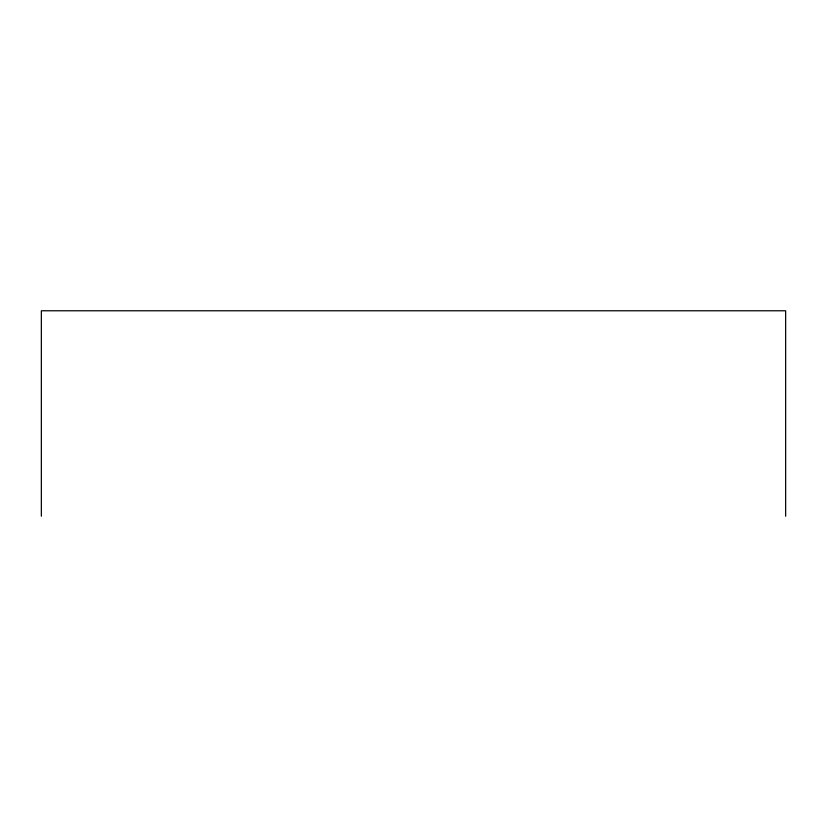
<?xml version="1.0" encoding="UTF-8"?>
<svg xmlns="http://www.w3.org/2000/svg" width="827" height="827" viewBox="0 0 827 827"><rect width="100%" height="100%" fill="white"/><g stroke="black" fill="none" stroke-linecap="round" stroke-linejoin="round"><path stroke-width="1.24" d="M785.65 516.224L785.65 310.776L41.35 310.776L41.35 516.224"/></g></svg>
